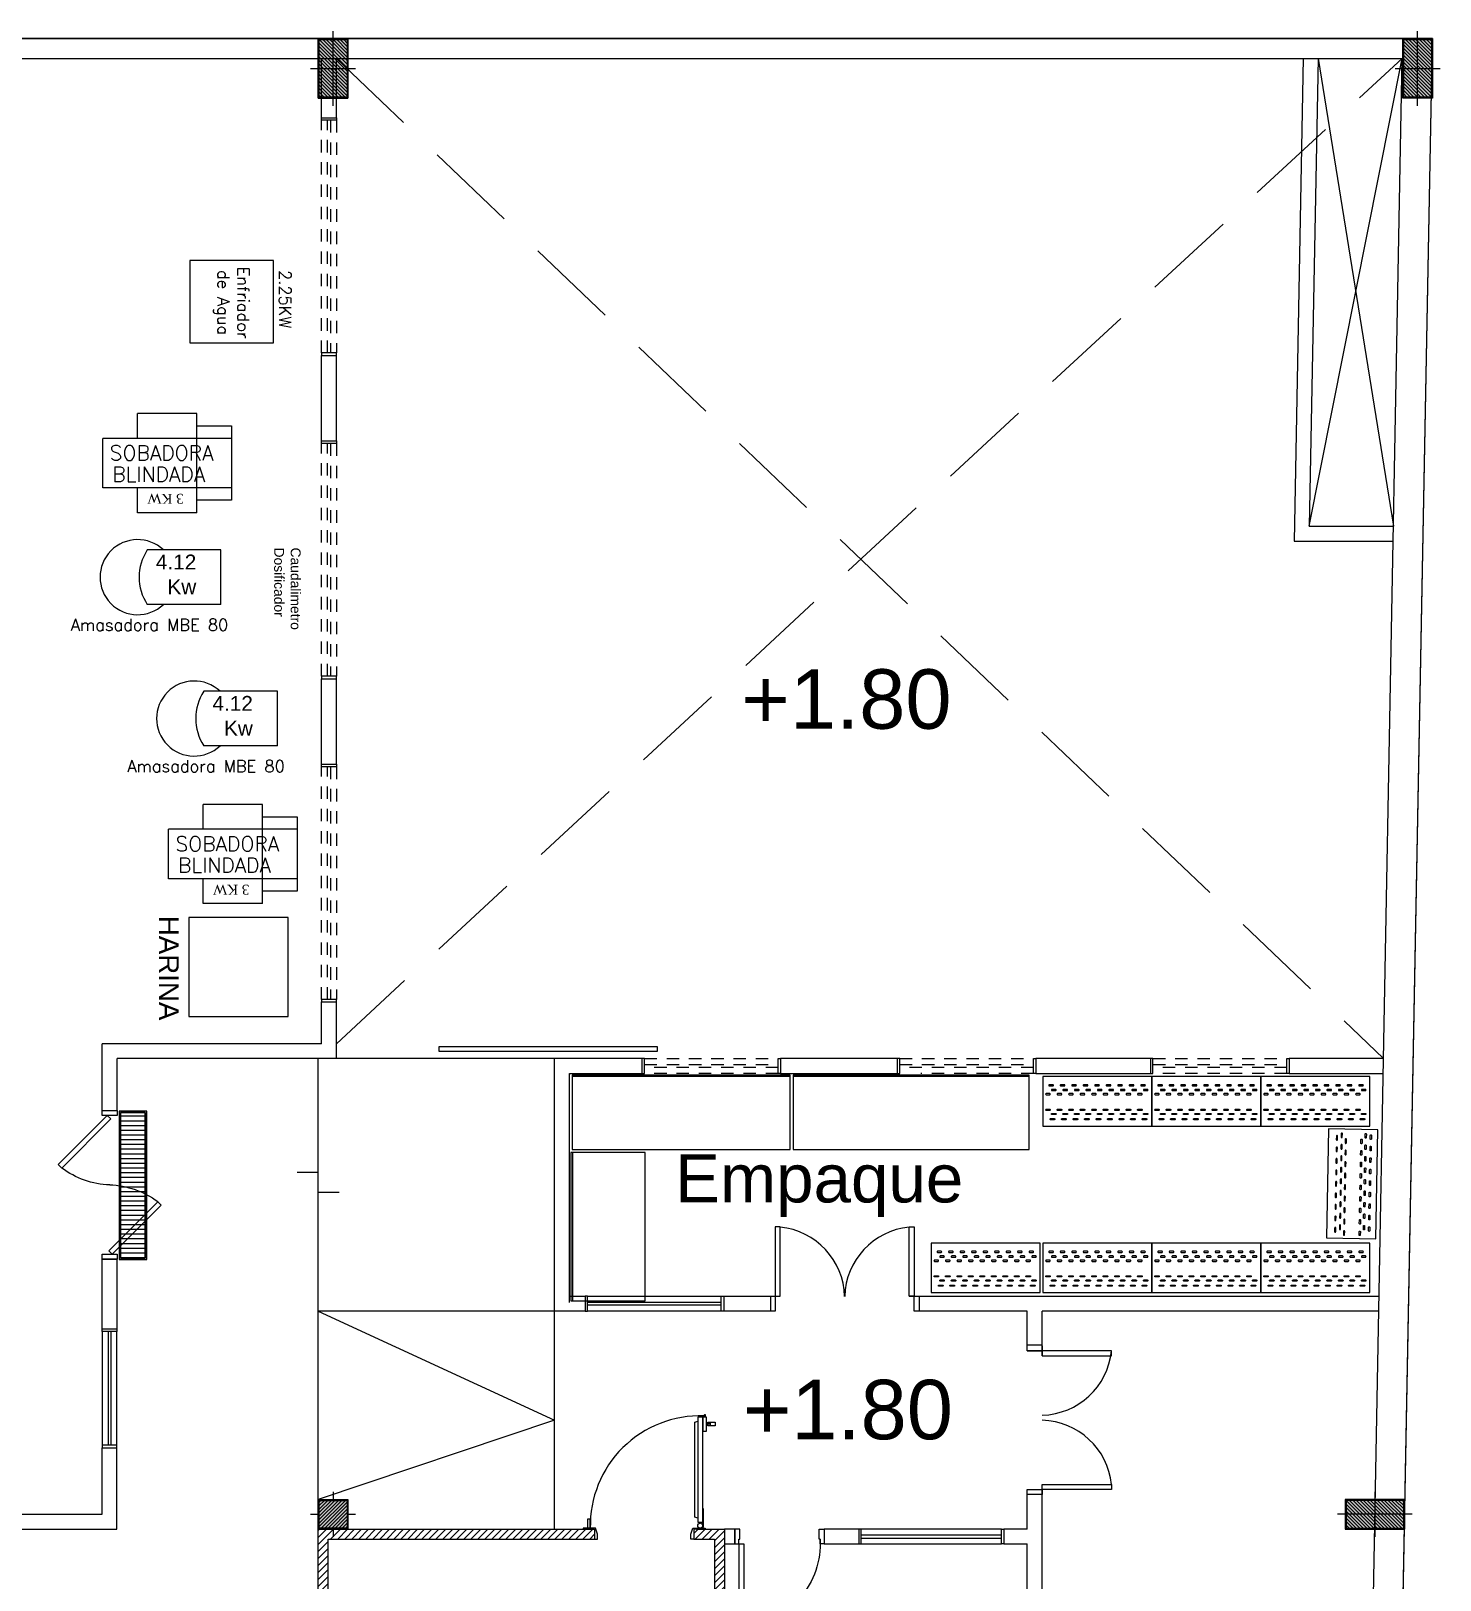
# Model space of a CAD drawing. Extents: x 306 to 2240, y 18 to 779.
# Drawn here: x 700.04 to 714.25, y 394.81 to 410.45 of the extents above; entities that cross this region are included whole.
import ezdxf

# ---------------------------------------------------------------- set-up
doc = ezdxf.new("R2010")
doc.units = 0
doc.header["$MEASUREMENT"] = 0
doc.linetypes.add('HIDDEN2', pattern=[0.1875, 0.125, -0.0625])
for name, color, linetype in [('Aberturas', 2, 'Continuous'), ('Cerramiento Camaras', 1, 'Continuous'), ('EQUIPAMIENTOS APOYO', 1, 'Continuous'), ('EQUIPOS', 1, 'Continuous'), ('est estructura', 5, 'Continuous'), ('Estructura Color', 90, 'Continuous'), ('Estructura Textura', 1, 'Continuous'), ('MAMPOSTERIA', 6, 'Continuous'), ('Nombre de locales', 3, 'Continuous'), ('PANEL CAMARA', 160, 'Continuous'), ('PILARES SUBSUELO', 6, 'Continuous'), ('Proyeccion', 1, 'Continuous'), ('rejilla', 253, 'Continuous'), ('Sanitario', 1, 'Continuous'), ('TERRENO SEGUN TOPOGRAFO', 7, 'Continuous')]:
    doc.layers.add(name, color=color, linetype=linetype)
doc.layers.add('N-equipamientos', color=1, linetype='Continuous', lineweight=9)
doc.styles.add('arial', font='arial.ttf')
doc.styles.get("Standard").update_dxf_attribs({"font": 'arial.ttf'})
doc.styles.add('STYLE1', font='romans.shx')
pattern_1 = [(45, (0, 0), (-0.0176777, 0.0176777), [])]

# ---------------------------------------------------------------- blocks, each defined once
blk = doc.blocks.new('ENFRIADOR DE AGUA')
at = {"lineweight": 0}
blk.add_lwpolyline([(986.29, -714.97), (986.29, -714.125), (985.46, -714.125), (985.46, -714.97)], close=True, dxfattribs=at)
at = {"lineweight": 0, "char_height": 0.12, "width": 2.59615, "attachment_point": 2, "style": 'STYLE1'}
for s, insert in [('2.25KW', (985.852, -713.949)), ('Enfriador\\Pde Agua', (985.886, -714.37))]:
    blk.add_mtext(s, dxfattribs=dict(at, insert=insert))
blk = doc.blocks.new('SABORADORA BLINDADA')
at = {"linetype": 'Continuous', "lineweight": 0}
for p, q in [((985.832, -720.127), (986.432, -720.127)), ((985.832, -720.127), (985.832, -721.127)), ((986.432, -720.127), (986.432, -720.377)), ((985.482, -720.252), (985.832, -720.252)), ((985.482, -721.002), (985.482, -720.252)), ((985.482, -720.377), (986.782, -720.377)), ((986.782, -720.377), (986.782, -720.877)), ((985.482, -720.877), (986.782, -720.877)), ((986.432, -720.877), (986.432, -721.127)), ((985.832, -721.002), (985.482, -721.002)), ((985.832, -721.127), (986.432, -721.127))]:
    blk.add_line(p, q, dxfattribs=at)
at = {"color": 2, "lineweight": 0, "style": 'STYLE1'}
for s, p in [('BLINDADA', (986.686, -720.44)), ('SOBADORA', (986.711, -720.655))]:
    blk.add_text(s, height=0.15, rotation=180, dxfattribs=at).set_placement(p)
at = {"lineweight": 0, "insert": (985.966, -720.217), "char_height": 0.15, "width": 0.64272, "attachment_point": 1}
blk.add_mtext('{\\fTimes New Roman|b0|i0|c0|p18;\\H0.6667x;\\C1;3 KW}', dxfattribs=at)
blk = doc.blocks.new('Amasadora')
at = {"color": 253, "linetype": 'Continuous', "lineweight": 0}
for p, q in [((986.841, -718.886), (986.098, -718.886)), ((986.841, -719.436), (986.841, -718.886)), ((986.841, -719.436), (986.098, -719.436))]:
    blk.add_line(p, q, dxfattribs=at)
for centre, radius, start, end in [((986.001, -719.161), 0.379, 46.5223, 313.4824), ((986.516, -719.161), 0.5, 146.6298, 213.3705)]:
    blk.add_arc(centre, radius, start, end, dxfattribs=at)
at = {"color": 253, "lineweight": 0, "insert": (986.593, -718.933), "char_height": 0.15, "width": 0.64272, "attachment_point": 3}
blk.add_mtext('{\\fArial|b0|i0|c0|p34;4.12\\PKw}', dxfattribs=at)
at = {"color": 253, "lineweight": 0, "insert": (986.121, -719.582), "char_height": 0.12, "width": 3.38609, "attachment_point": 2, "style": 'STYLE1'}
blk.add_mtext('Amasadora MBE 80', dxfattribs=at)
blk = doc.blocks.new('A$C2CFD14AB')
at = {"layer": 'N-equipamientos'}
blk.add_lwpolyline([(0, 0), (0, 0.5), (1.1, 0.5), (1.1, 0)], close=True, dxfattribs=at)
for points in [[(0.039, 0.364, -0.414214), (0.045, 0.37), (0.08, 0.37, -0.414214), (0.086, 0.364, -0.414214), (0.08, 0.358), (0.045, 0.358, -0.414214)], [(0.066, 0.412, -0.414214), (0.072, 0.418), (0.107, 0.418, -0.414214), (0.113, 0.412, -0.414214), (0.107, 0.406), (0.072, 0.406, -0.414214)], [(0.097, 0.322, -0.414214), (0.103, 0.328), (0.138, 0.328, -0.414214), (0.144, 0.322, -0.414214), (0.138, 0.316), (0.103, 0.316, -0.414214)], [(0.155, 0.364, -0.414214), (0.161, 0.37), (0.196, 0.37, -0.414214), (0.202, 0.364, -0.414214), (0.196, 0.358), (0.161, 0.358, -0.414214)], [(0.182, 0.412, -0.414214), (0.188, 0.418), (0.223, 0.418, -0.414214), (0.229, 0.412, -0.414214), (0.223, 0.406), (0.188, 0.406, -0.414214)], [(0.213, 0.322, -0.414214), (0.219, 0.328), (0.254, 0.328, -0.414214), (0.26, 0.322, -0.414214), (0.254, 0.316), (0.219, 0.316, -0.414214)], [(0.271, 0.364, -0.414214), (0.277, 0.37), (0.312, 0.37, -0.414214), (0.318, 0.364, -0.414214), (0.312, 0.358), (0.277, 0.358, -0.414214)], [(0.298, 0.412, -0.414214), (0.304, 0.418), (0.339, 0.418, -0.414214), (0.345, 0.412, -0.414214), (0.339, 0.406), (0.304, 0.406, -0.414214)], [(0.329, 0.322, -0.414214), (0.335, 0.328), (0.37, 0.328, -0.414214), (0.376, 0.322, -0.414214), (0.37, 0.316), (0.335, 0.316, -0.414214)], [(0.387, 0.364, -0.414214), (0.393, 0.37), (0.428, 0.37, -0.414214), (0.434, 0.364, -0.414214), (0.428, 0.358), (0.393, 0.358, -0.414214)], [(0.414, 0.412, -0.414214), (0.42, 0.418), (0.455, 0.418, -0.414214), (0.461, 0.412, -0.414214), (0.455, 0.406), (0.42, 0.406, -0.414214)], [(0.445, 0.322, -0.414214), (0.451, 0.328), (0.486, 0.328, -0.414214), (0.492, 0.322, -0.414214), (0.486, 0.316), (0.451, 0.316, -0.414214)], [(0.503, 0.364, -0.414214), (0.509, 0.37), (0.544, 0.37, -0.414214), (0.55, 0.364, -0.414214), (0.544, 0.358), (0.509, 0.358, -0.414214)], [(0.53, 0.412, -0.414214), (0.536, 0.418), (0.571, 0.418, -0.414214), (0.577, 0.412, -0.414214), (0.571, 0.406), (0.536, 0.406, -0.414214)], [(0.561, 0.322, -0.414214), (0.567, 0.328), (0.602, 0.328, -0.414214), (0.608, 0.322, -0.414214), (0.602, 0.316), (0.567, 0.316, -0.414214)], [(0.619, 0.364, -0.414214), (0.625, 0.37), (0.66, 0.37, -0.414214), (0.666, 0.364, -0.414214), (0.66, 0.358), (0.625, 0.358, -0.414214)], [(0.646, 0.412, -0.414214), (0.652, 0.418), (0.687, 0.418, -0.414214), (0.693, 0.412, -0.414214), (0.687, 0.406), (0.652, 0.406, -0.414214)], [(0.677, 0.322, -0.414214), (0.683, 0.328), (0.718, 0.328, -0.414214), (0.724, 0.322, -0.414214), (0.718, 0.316), (0.683, 0.316, -0.414214)], [(0.735, 0.364, -0.414214), (0.741, 0.37), (0.776, 0.37, -0.414214), (0.782, 0.364, -0.414214), (0.776, 0.358), (0.741, 0.358, -0.414214)], [(0.762, 0.412, -0.414214), (0.768, 0.418), (0.803, 0.418, -0.414214), (0.809, 0.412, -0.414214), (0.803, 0.406), (0.768, 0.406, -0.414214)], [(0.793, 0.322, -0.414214), (0.799, 0.328), (0.834, 0.328, -0.414214), (0.84, 0.322, -0.414214), (0.834, 0.316), (0.799, 0.316, -0.414214)], [(0.851, 0.364, -0.414214), (0.857, 0.37), (0.892, 0.37, -0.414214), (0.898, 0.364, -0.414214), (0.892, 0.358), (0.857, 0.358, -0.414214)], [(0.878, 0.412, -0.414214), (0.884, 0.418), (0.919, 0.418, -0.414214), (0.925, 0.412, -0.414214), (0.919, 0.406), (0.884, 0.406, -0.414214)], [(0.909, 0.322, -0.414214), (0.915, 0.328), (0.95, 0.328, -0.414214), (0.956, 0.322, -0.414214), (0.95, 0.316), (0.915, 0.316, -0.414214)], [(0.967, 0.364, -0.414214), (0.973, 0.37), (1.008, 0.37, -0.414214), (1.014, 0.364, -0.414214), (1.008, 0.358), (0.973, 0.358, -0.414214)], [(0.994, 0.412, -0.414214), (1, 0.418), (1.035, 0.418, -0.414214), (1.041, 0.412, -0.414214), (1.035, 0.406), (1, 0.406, -0.414214)], [(1.025, 0.322, -0.414214), (1.031, 0.328), (1.066, 0.328, -0.414214), (1.072, 0.322, -0.414214), (1.066, 0.316), (1.031, 0.316, -0.414214)], [(0.097, 0.164, 0.414214), (0.103, 0.158), (0.138, 0.158, 0.414214), (0.144, 0.164, 0.414214), (0.138, 0.17), (0.103, 0.17, 0.414214)], [(0.213, 0.164, 0.414214), (0.219, 0.158), (0.254, 0.158, 0.414214), (0.26, 0.164, 0.414214), (0.254, 0.17), (0.219, 0.17, 0.414214)], [(0.329, 0.164, 0.414214), (0.335, 0.158), (0.37, 0.158, 0.414214), (0.376, 0.164, 0.414214), (0.37, 0.17), (0.335, 0.17, 0.414214)], [(0.445, 0.164, 0.414214), (0.451, 0.158), (0.486, 0.158, 0.414214), (0.492, 0.164, 0.414214), (0.486, 0.17), (0.451, 0.17, 0.414214)], [(0.561, 0.164, 0.414214), (0.567, 0.158), (0.602, 0.158, 0.414214), (0.608, 0.164, 0.414214), (0.602, 0.17), (0.567, 0.17, 0.414214)], [(0.677, 0.164, 0.414214), (0.683, 0.158), (0.718, 0.158, 0.414214), (0.724, 0.164, 0.414214), (0.718, 0.17), (0.683, 0.17, 0.414214)], [(0.793, 0.164, 0.414214), (0.799, 0.158), (0.834, 0.158, 0.414214), (0.84, 0.164, 0.414214), (0.834, 0.17), (0.799, 0.17, 0.414214)], [(0.909, 0.164, 0.414214), (0.915, 0.158), (0.95, 0.158, 0.414214), (0.956, 0.164, 0.414214), (0.95, 0.17), (0.915, 0.17, 0.414214)], [(1.025, 0.164, 0.414214), (1.031, 0.158), (1.066, 0.158, 0.414214), (1.072, 0.164, 0.414214), (1.066, 0.17), (1.031, 0.17, 0.414214)], [(0.039, 0.122, 0.414214), (0.045, 0.116), (0.08, 0.116, 0.414214), (0.086, 0.122, 0.414214), (0.08, 0.128), (0.045, 0.128, 0.414214)], [(0.052, 0.07, 0.414214), (0.058, 0.064), (0.093, 0.064, 0.414214), (0.099, 0.07, 0.414214), (0.093, 0.076), (0.058, 0.076, 0.414214)], [(0.155, 0.122, 0.414214), (0.161, 0.116), (0.196, 0.116, 0.414214), (0.202, 0.122, 0.414214), (0.196, 0.128), (0.161, 0.128, 0.414214)], [(0.168, 0.07, 0.414214), (0.174, 0.064), (0.209, 0.064, 0.414214), (0.215, 0.07, 0.414214), (0.209, 0.076), (0.174, 0.076, 0.414214)], [(0.271, 0.122, 0.414214), (0.277, 0.116), (0.312, 0.116, 0.414214), (0.318, 0.122, 0.414214), (0.312, 0.128), (0.277, 0.128, 0.414214)], [(0.284, 0.07, 0.414214), (0.29, 0.064), (0.325, 0.064, 0.414214), (0.331, 0.07, 0.414214), (0.325, 0.076), (0.29, 0.076, 0.414214)], [(0.387, 0.122, 0.414214), (0.393, 0.116), (0.428, 0.116, 0.414214), (0.434, 0.122, 0.414214), (0.428, 0.128), (0.393, 0.128, 0.414214)], [(0.4, 0.07, 0.414214), (0.406, 0.064), (0.441, 0.064, 0.414214), (0.447, 0.07, 0.414214), (0.441, 0.076), (0.406, 0.076, 0.414214)], [(0.503, 0.122, 0.414214), (0.509, 0.116), (0.544, 0.116, 0.414214), (0.55, 0.122, 0.414214), (0.544, 0.128), (0.509, 0.128, 0.414214)], [(0.516, 0.07, 0.414214), (0.522, 0.064), (0.557, 0.064, 0.414214), (0.563, 0.07, 0.414214), (0.557, 0.076), (0.522, 0.076, 0.414214)], [(0.619, 0.122, 0.414214), (0.625, 0.116), (0.66, 0.116, 0.414214), (0.666, 0.122, 0.414214), (0.66, 0.128), (0.625, 0.128, 0.414214)], [(0.632, 0.07, 0.414214), (0.638, 0.064), (0.673, 0.064, 0.414214), (0.679, 0.07, 0.414214), (0.673, 0.076), (0.638, 0.076, 0.414214)], [(0.735, 0.122, 0.414214), (0.741, 0.116), (0.776, 0.116, 0.414214), (0.782, 0.122, 0.414214), (0.776, 0.128), (0.741, 0.128, 0.414214)], [(0.748, 0.07, 0.414214), (0.754, 0.064), (0.789, 0.064, 0.414214), (0.795, 0.07, 0.414214), (0.789, 0.076), (0.754, 0.076, 0.414214)], [(0.851, 0.122, 0.414214), (0.857, 0.116), (0.892, 0.116, 0.414214), (0.898, 0.122, 0.414214), (0.892, 0.128), (0.857, 0.128, 0.414214)], [(0.864, 0.07, 0.414214), (0.87, 0.064), (0.905, 0.064, 0.414214), (0.911, 0.07, 0.414214), (0.905, 0.076), (0.87, 0.076, 0.414214)], [(0.967, 0.122, 0.414214), (0.973, 0.116), (1.008, 0.116, 0.414214), (1.014, 0.122, 0.414214), (1.008, 0.128), (0.973, 0.128, 0.414214)], [(0.98, 0.07, 0.414214), (0.986, 0.064), (1.021, 0.064, 0.414214), (1.027, 0.07, 0.414214), (1.021, 0.076), (0.986, 0.076, 0.414214)]]:
    blk.add_lwpolyline(points, format="xyb", close=True, dxfattribs=at)
blk = doc.blocks.new('Puert 2h 140 vaiven')
for points in [[(0.085, 0.065), (0.58, 0.56), (0.545, 0.595), (0.05, 0.1)], [(0, 0), (0.05, 0), (0.05, 0.15), (0, 0.15)], [(1.45, 0.05), (0.955, -0.445), (0.92, -0.41), (1.415, 0.085)], [(1.45, 0), (1.5, 0), (1.5, 0.15), (1.45, 0.15)]]:
    blk.add_lwpolyline(points, close=True)
for centre, start, end in [((-0.115, 0.044), 2.0428, 36.5484), ((1.615, 0.106), 182.0428, 216.5484)]:
    blk.add_arc(centre, 0.866, start, end)
blk = doc.blocks.new('puert-080')
for p, q in [((0.04, 0.936), (0.04, 0.97)), ((0.04, 0.97), (0.065, 0.97)), ((0.09, 0.97), (0.065, 0.97)), ((0.09, 0.936), (0.09, 0.97)), ((0.005, 0.911), (0.017, 0.924)), ((0.005, 0.822), (0.005, 0.911)), ((0.014, 0.822), (0.005, 0.822)), ((0.021, 0.909), (0.014, 0.907)), ((0.014, 0.907), (0.014, 0.822)), ((0.017, 0.924), (0.036, 0.927)), ((0.036, 0.906), (0.021, 0.909)), ((0.036, 0.936), (0.04, 0.936)), ((0.036, 0.927), (0.036, 0.936)), ((0.036, 0.896), (0.036, 0.906)), ((0.04, 0.896), (0.036, 0.896)), ((0.04, 0.15), (0.04, 0.896)), ((0.093, 0.936), (0.09, 0.936)), ((0.09, 0.15), (0.09, 0.896)), ((0.09, 0.896), (0.094, 0.896)), ((0.093, 0.927), (0.093, 0.936)), ((0.112, 0.924), (0.093, 0.927)), ((0.094, 0.906), (0.108, 0.909)), ((0.094, 0.896), (0.094, 0.906)), ((0.108, 0.909), (0.116, 0.907)), ((0.124, 0.911), (0.112, 0.924)), ((0.116, 0.907), (0.116, 0.822)), ((0.116, 0.822), (0.124, 0.822)), ((0.124, 0.822), (0.124, 0.911)), ((0.04, 0.15), (0.09, 0.15))]:
    blk.add_line(p, q)
at = {"color": 0}
for points in [[(0, 0), (0, 0.15), (0.04, 0.15), (0.04, 0.1), (0.05, 0.1), (0.05, 0)], [(0.85, 0), (0.9, 0), (0.9, 0.15), (0.86, 0.15), (0.86, 0.1), (0.85, 0.1)]]:
    blk.add_lwpolyline(points, close=True, dxfattribs=at)
at = {"color": 1}
blk.add_arc((0.04, 0.15), 0.821, 356.5286, 86.5286, dxfattribs=at)
blk = doc.blocks.new('pcamara 90')
at = {"lineweight": 0}
for p, q in [((-0.1, -0.035), (-0.1, -0.205)), ((-0.09, -0.01), (-0.083, -0.017)), ((-0.09, -0.033), (-0.09, -0.07)), ((-0.1, -0.205), (-0.09, -0.205)), ((-0.119, -1.13), (-0.119, -1.144)), ((-0.119, -1.144), (-0.119, -1.154)), ((-0.119, -1.154), (-0.11, -1.154)), ((-0.11, -1.154), (-0.103, -1.144)), ((-0.103, -1.144), (-0.098, -1.13))]:
    blk.add_line(p, q, dxfattribs=at)
for points in [[(-0.115, 0), (0, 0), (0, 0.1), (0.03, 0.1), (0.03, 0.05), (0.01, -0.01), (-0.115, -0.01)], [(1.115, 0), (1, 0), (1, 0.1), (0.97, 0.1), (0.97, 0.05), (0.99, -0.01), (1.115, -0.01)], [(-0.09, -0.07), (-0.09, -1.13), (-0.04, -1.13), (-0.04, -0.07)], [(1.044, -0.1), (1.071, -0.1), (1.071, -0.01), (1.044, -0.01)], [(-0.141, -1.041), (-0.141, -1.079), (-0.215, -1.079), (-0.215, -1.041)], [(-0.13, -1.049), (-0.13, -1.071), (-0.164, -1.071), (-0.164, -1.049)], [(-0.09, -1.13), (-0.09, -0.989), (-0.13, -0.989), (-0.13, -1.13)]]:
    blk.add_lwpolyline(points, close=True, dxfattribs=at)
blk.add_lwpolyline([(-0.04, -0.11), (-0.01, -0.12), (-0.01, -1.08), (-0.04, -1.09), (-0.04, -0.11)], dxfattribs=at)
blk.add_circle((-0.065, -0.035), 0.025, dxfattribs=at)
at = {"color": 1, "lineweight": 0}
blk.add_arc((-0.065, -0.035), 1.109, 268.0701, 1.292, dxfattribs=at)
at = {"lineweight": 0}
blk.add_arc((-0.065, -0.035), 0.035, 135, 180, dxfattribs=at)
blk = doc.blocks.new('Pilar 30x30')
at = {"layer": 'Estructura Color'}
h = blk.add_hatch(color=256, dxfattribs=at)
h.dxf.hatch_style = 1
h.paths.add_polyline_path([(-0.29, -0.29), (-0.29, -0.01), (-0.01, -0.01), (-0.01, -0.29)])
at = {"layer": 'Estructura Textura'}
h = blk.add_hatch(dxfattribs=at)
h.set_pattern_fill('_USER', color=256, scale=0.025, angle=45, pattern_type=0)
h.set_pattern_definition(pattern_1)
h.paths.add_polyline_path([(-0.3, -0.3), (-0.3, 0), (0, 0), (0, -0.3)])
at = {"layer": 'Estructura Color'}
blk.add_lwpolyline([(-0.29, -0.29), (-0.29, -0.01), (-0.01, -0.01), (-0.01, -0.29)], close=True, dxfattribs=at)
at = {"layer": 'PILARES SUBSUELO', "color": 1}
for p, q in [((-0.15, 0.077), (-0.15, 0)), ((-0.377, -0.15), (-0.3, -0.15)), ((0, -0.15), (0.077, -0.15)), ((-0.15, -0.3), (-0.15, -0.377))]:
    blk.add_line(p, q, dxfattribs=at)
at = {"layer": 'PILARES SUBSUELO'}
blk.add_lwpolyline([(-0.3, -0.3), (-0.3, 0), (0, 0), (0, -0.3)], close=True, dxfattribs=at)
blk = doc.blocks.new('Pilar 30x60')
at = {"layer": 'Estructura Color'}
h = blk.add_hatch(color=256, dxfattribs=at)
h.dxf.hatch_style = 1
h.paths.add_polyline_path([(-0.59, -0.14), (-0.59, 0.14), (-0.01, 0.14), (-0.01, -0.14)])
at = {"layer": 'Estructura Textura'}
h = blk.add_hatch(dxfattribs=at)
h.set_pattern_fill('_USER', color=256, scale=0.025, angle=45, pattern_type=0)
h.set_pattern_definition(pattern_1)
h.paths.add_polyline_path([(-0.6, -0.15), (-0.6, 0.15), (0, 0.15), (0, -0.15)])
at = {"layer": 'Estructura Color'}
blk.add_lwpolyline([(-0.59, -0.14), (-0.59, 0.14), (-0.01, 0.14), (-0.01, -0.14)], close=True, dxfattribs=at)
at = {"layer": 'PILARES SUBSUELO', "color": 1}
for p, q in [((-0.3, 0.227), (-0.3, -0.227)), ((-0.677, 0), (0.077, 0))]:
    blk.add_line(p, q, dxfattribs=at)
at = {"layer": 'PILARES SUBSUELO'}
blk.add_lwpolyline([(-0.6, -0.15), (-0.6, 0.15), (0, 0.15), (0, -0.15)], close=True, dxfattribs=at)

msp = doc.modelspace()

# ---------------------------------------------------------------- hatches: boundary and pattern name
at = {"layer": 'PANEL CAMARA'}
h = msp.add_hatch(dxfattribs=at)
h.set_pattern_fill('ANSI31', color=256, scale=0.4)
h.set_pattern_definition([(45, (23.971454, 42.46908), (-0.035355339, 0.035355339), [])])
h.paths.add_polyline_path([(702.934, 395.327), (705.723, 395.327), (705.723, 395.227), (702.934, 395.227)])
h = msp.add_hatch(dxfattribs=at)
h.set_pattern_fill('ANSI31', color=256, scale=0.4)
h.set_pattern_definition([(45, (23.971454, 42.11551), (-0.035355339, 0.035355339), [])])
h.paths.add_polyline_path([(702.934, 395.307), (703.034, 395.307), (703.034, 391.555), (702.934, 391.555)])
h = msp.add_hatch(dxfattribs=at)
h.set_pattern_fill('ANSI31', color=256, scale=0.4)
h.set_pattern_definition([(45, (26.448046, 42.46908), (-0.035355339, 0.035355339), [])])
h.paths.add_polyline_path([(706.723, 395.327), (706.967, 395.327), (706.967, 395.227), (706.723, 395.227)])
h = msp.add_hatch(dxfattribs=at)
h.set_pattern_fill('ANSI31', color=256, scale=0.4)
h.set_pattern_definition([(45, (24.04311, 42.68062), (-0.035355339, 0.035355339), [])])
h.paths.add_polyline_path([(706.932, 395.327), (707.032, 395.327), (707.032, 391.584), (706.932, 391.584)])
at = {"layer": 'rejilla', "lineweight": 0}
h = msp.add_hatch(dxfattribs=at)
h.set_pattern_fill('LINE', color=256, scale=0.015)
h.set_pattern_definition([(360, (145.24581, 606.61864), (0, 0.047625), [])])
h.paths.add_polyline_path([(700.939, 398.062), (700.939, 399.532), (701.189, 399.532), (701.189, 398.062)])

# ---------------------------------------------------------------- linework, layer by layer
at = {"elevation": 0}
msp.add_lwpolyline([(702.934, 409.772), (703.234, 409.772), (703.234, 410.372), (702.934, 410.372)], close=True, dxfattribs=at)
at = {"layer": 'Aberturas', "color": 1, "linetype": 'HIDDEN2'}
for p, q in [((702.967, 407.199, 0), (702.967, 409.549, 0)), ((703.117, 409.549, 0), (703.117, 407.199, 0)), ((702.967, 403.936, 0), (702.967, 406.286, 0)), ((703.117, 406.286, 0), (703.117, 403.936, 0)), ((702.967, 400.673, 0), (702.967, 403.023, 0)), ((703.117, 403.023, 0), (703.117, 400.673, 0)), ((706.225, 400.077, 0), (707.575, 400.077, 0)), ((708.801, 400.077, 0), (710.151, 400.077, 0)), ((711.357, 400.077, 0), (712.707, 400.077, 0)), ((707.575, 399.927, 0), (706.225, 399.927, 0)), ((710.151, 399.927, 0), (709.013, 399.927, 0)), ((712.707, 399.927, 0), (711.357, 399.927, 0))]:
    msp.add_line(p, q, dxfattribs=at)
at = {"layer": 'Aberturas', "linetype": 'HIDDEN2'}
for p, q in [((703.027, 407.199, 0), (703.027, 409.549, 0)), ((703.057, 409.549, 0), (703.057, 407.199, 0)), ((703.027, 403.936, 0), (703.027, 406.286, 0)), ((703.057, 406.286, 0), (703.057, 403.936, 0)), ((703.027, 400.673, 0), (703.027, 403.023, 0)), ((703.057, 403.023, 0), (703.057, 400.673, 0)), ((706.225, 400.017, 0), (707.575, 400.017, 0)), ((707.575, 399.987, 0), (706.225, 399.987, 0)), ((708.801, 400.017, 0), (710.151, 400.017, 0)), ((710.151, 399.987, 0), (708.801, 399.987, 0)), ((711.357, 400.017, 0), (712.707, 400.017, 0)), ((712.707, 399.987, 0), (711.357, 399.987, 0))]:
    msp.add_line(p, q, dxfattribs=at)
at = {"layer": 'Aberturas'}
for p, q in [((705.319, 400.077, 0), (703.117, 400.077, 0)), ((705.651, 397.617, 0), (707.001, 397.617, 0)), ((707.001, 397.587, 0), (705.651, 397.587, 0)), ((700.813, 397.323, 0), (700.813, 396.173, 0)), ((700.843, 396.173, 0), (700.843, 397.323, 0)), ((710.089, 397.127, 0), (710.239, 397.127, 0))]:
    msp.add_line(p, q, dxfattribs=at)
at = {"layer": 'Aberturas', "color": 1}
for p, q in [((705.651, 397.677, 0), (707.001, 397.677, 0)), ((707.001, 397.527, 0), (705.651, 397.527, 0)), ((700.753, 397.323, 0), (700.753, 396.173, 0)), ((700.903, 396.173, 0), (700.903, 397.323, 0))]:
    msp.add_line(p, q, dxfattribs=at)
at = {"layer": 'Aberturas', "color": 1, "linetype": 'Continuous'}
for p, q in [((709.827, 395.327, 0), (708.414, 395.327, 0)), ((708.414, 395.177, 0), (709.827, 395.177, 0))]:
    msp.add_line(p, q, dxfattribs=at)
at = {"layer": 'Aberturas', "linetype": 'Continuous'}
for p, q in [((709.827, 395.267, 0), (708.414, 395.267, 0)), ((708.414, 395.237, 0), (709.827, 395.237, 0))]:
    msp.add_line(p, q, dxfattribs=at)
at = {"layer": 'Aberturas', "elevation": 0}
for points in [[(703.117, 409.574), (703.117, 409.549), (702.967, 409.549), (702.967, 409.574)], [(703.117, 407.174), (703.117, 407.199), (702.967, 407.199), (702.967, 407.174)], [(703.117, 406.311), (703.117, 406.286), (702.967, 406.286), (702.967, 406.311)], [(703.117, 403.911), (703.117, 403.936), (702.967, 403.936), (702.967, 403.911)], [(703.117, 403.048), (703.117, 403.023), (702.967, 403.023), (702.967, 403.048)], [(703.117, 400.648), (703.117, 400.673), (702.967, 400.673), (702.967, 400.648)], [(706.2, 399.927), (706.225, 399.927), (706.225, 400.077), (706.2, 400.077)], [(707.6, 399.927), (707.575, 399.927), (707.575, 400.077), (707.6, 400.077)], [(708.776, 399.927), (708.801, 399.927), (708.801, 400.077), (708.776, 400.077)], [(710.176, 399.927), (710.151, 399.927), (710.151, 400.077), (710.176, 400.077)], [(711.332, 399.927), (711.357, 399.927), (711.357, 400.077), (711.332, 400.077)], [(712.732, 399.927), (712.707, 399.927), (712.707, 400.077), (712.732, 400.077)], [(705.626, 397.527), (705.651, 397.527), (705.651, 397.677), (705.626, 397.677)], [(707.026, 397.527), (707.001, 397.527), (707.001, 397.677), (707.026, 397.677)], [(707.496, 397.677), (707.546, 397.677), (707.546, 397.527), (707.496, 397.527)], [(708.996, 397.527), (708.946, 397.527), (708.946, 397.677), (708.996, 397.677)], [(700.903, 397.348), (700.903, 397.323), (700.753, 397.323), (700.753, 397.348)], [(710.239, 397.177), (710.239, 397.127), (710.089, 397.127), (710.089, 397.177)], [(700.903, 396.148), (700.903, 396.173), (700.753, 396.173), (700.753, 396.148)], [(710.089, 395.677), (710.089, 395.727), (710.239, 395.727), (710.239, 395.677)]]:
    msp.add_lwpolyline(points, dxfattribs=at)
for points in [[(704.155, 400.197), (706.355, 400.197), (706.355, 400.147), (704.155, 400.147)], [(707.596, 397.677), (707.596, 398.377), (707.546, 398.377), (707.546, 397.677)], [(708.896, 397.677), (708.896, 398.377), (708.946, 398.377), (708.946, 397.677)], [(710.239, 397.077), (710.939, 397.077), (710.939, 397.127), (710.239, 397.127)], [(710.239, 395.777), (710.939, 395.777), (710.939, 395.727), (710.239, 395.727)]]:
    msp.add_lwpolyline(points, close=True, dxfattribs=at)
at = {"layer": 'Aberturas', "linetype": 'Continuous', "elevation": 0}
for points in [[(708.389, 395.177), (708.414, 395.177), (708.414, 395.327), (708.389, 395.327)], [(709.852, 395.177), (709.827, 395.177), (709.827, 395.327), (709.852, 395.327)]]:
    msp.add_lwpolyline(points, dxfattribs=at)
at = {"layer": 'Aberturas', "color": 1}
for centre, start, end in [((707.52, 397.654, 0), 1.7605, 83.9973), ((708.972, 397.654, 0), 96.0027, 178.2395), ((710.217, 397.202, 0), 271.7605, 353.9973), ((710.217, 395.701, 0), 6.0027, 88.2395)]:
    msp.add_arc(centre, 0.726, start, end, dxfattribs=at)
at = {"layer": 'Cerramiento Camaras', "elevation": 0}
for points in [[(706.75, 395.327), (707.032, 395.327), (707.032, 391.555), (702.934, 391.555), (702.934, 395.327), (705.706, 395.327)], [(706.723, 395.227), (706.932, 395.227), (706.932, 391.655), (703.034, 391.655), (703.034, 395.227), (705.75, 395.227)]]:
    msp.add_lwpolyline(points, dxfattribs=at)
at = {"layer": 'EQUIPAMIENTOS APOYO', "lineweight": 0, "elevation": 0}
for points in [[(702.629, 401.502), (701.629, 401.502), (701.629, 400.502), (702.629, 400.502)], [(702.629, 401.502), (701.629, 401.502), (701.629, 400.502), (702.629, 400.502)], [(705.496, 399.91), (705.496, 399.16), (707.696, 399.16), (707.696, 399.91)], [(705.496, 399.91), (705.496, 399.16), (707.696, 399.16), (707.696, 399.91)], [(705.496, 399.895), (705.496, 399.16), (707.696, 399.16), (707.696, 399.895)], [(705.496, 399.895), (705.496, 399.16), (707.696, 399.16), (707.696, 399.895)], [(707.725, 399.91), (707.725, 399.16), (710.107, 399.16), (710.107, 399.91)], [(707.725, 399.895), (707.725, 399.16), (710.107, 399.16), (710.107, 399.895)]]:
    msp.add_lwpolyline(points, close=True, dxfattribs=at)
at = {"layer": 'EQUIPAMIENTOS APOYO', "lineweight": 0}
for points in [[(705.483, 397.63), (706.233, 397.63), (706.233, 399.13), (705.483, 399.13)], [(705.498, 397.63), (706.233, 397.63), (706.233, 399.13), (705.498, 399.13)]]:
    msp.add_lwpolyline(points, close=True, dxfattribs=at)
at = {"layer": 'est estructura'}
for p, q in [((713.045, 350.146, 0), (714.177, 410.372)), ((713.776, 410.372), (713.777, 410.38))]:
    msp.add_line(p, q, dxfattribs=at)
at = {"layer": 'Estructura Textura'}
for p, q in [((712.934, 405.451), (713.873, 410.172, 0)), ((713.023, 410.172), (713.784, 405.451))]:
    msp.add_line(p, q, dxfattribs=at)
at = {"layer": 'MAMPOSTERIA'}
for p, q in [((631.238, 410.372), (712.556, 410.372)), ((631.238, 410.372), (714.177, 410.372)), ((712.556, 410.372), (643.474, 410.372)), ((712.556, 410.372), (643.474, 410.372)), ((712.674, 330.408), (714.177, 410.372)), ((631.234, 410.172), (713.873, 410.172, 0)), ((702.967, 409.574, 0), (702.967, 410.172, 0)), ((703.117, 409.574, 0), (703.117, 410.172, 0)), ((712.374, 330.413), (713.873, 410.172)), ((712.873, 410.175), (712.781, 405.301)), ((713.023, 410.172), (712.934, 405.451)), ((702.967, 409.574, 0), (703.117, 409.574, 0)), ((702.967, 406.311, 0), (702.967, 407.174, 0)), ((702.967, 407.174, 0), (703.117, 407.174, 0)), ((703.117, 406.311, 0), (703.117, 407.174, 0)), ((702.967, 406.311, 0), (703.117, 406.311, 0)), ((712.934, 405.451), (713.784, 405.451)), ((712.781, 405.301), (713.781, 405.301)), ((702.967, 403.048, 0), (702.967, 403.911, 0)), ((702.967, 403.911, 0), (703.117, 403.911, 0)), ((703.117, 403.048, 0), (703.117, 403.911, 0)), ((702.967, 403.048, 0), (703.117, 403.048, 0)), ((702.967, 400.227, 0), (702.967, 400.648, 0)), ((702.967, 400.648, 0), (703.117, 400.648, 0)), ((703.117, 400.077, 0), (703.117, 400.648, 0)), ((700.755, 399.552, 0), (700.755, 400.227, 0)), ((702.967, 400.227, 0), (700.755, 400.227, 0)), ((700.905, 399.552, 0), (700.905, 400.077, 0)), ((703.117, 400.077, 0), (700.905, 400.077, 0)), ((706.2, 400.077, 0), (705.319, 400.077, 0)), ((705.319, 397.527, 0), (705.319, 400.077, 0)), ((706.2, 400.077, 0), (706.2, 399.927, 0)), ((708.776, 400.077, 0), (707.6, 400.077, 0)), ((707.6, 400.077, 0), (707.6, 399.927, 0)), ((708.776, 400.077, 0), (708.776, 399.927, 0)), ((711.332, 400.077, 0), (710.176, 400.077, 0)), ((710.176, 400.077, 0), (710.176, 399.927, 0)), ((711.332, 400.077, 0), (711.332, 399.927, 0)), ((713.683, 400.077, 0), (712.732, 400.077, 0)), ((712.732, 400.077, 0), (712.732, 399.927, 0)), ((705.469, 399.927, 0), (706.2, 399.927, 0)), ((705.469, 397.616, 0), (705.469, 399.927, 0)), ((707.6, 399.927, 0), (708.776, 399.927, 0)), ((710.176, 399.927, 0), (711.332, 399.927, 0)), ((712.732, 399.927, 0), (713.68, 399.927, 0)), ((700.755, 399.552, 0), (700.905, 399.552, 0)), ((700.755, 397.348, 0), (700.755, 398.052, 0)), ((700.755, 398.052, 0), (700.905, 398.052, 0)), ((700.905, 397.348, 0), (700.905, 398.052, 0)), ((705.469, 397.677, 0), (705.626, 397.677, 0)), ((705.626, 397.677, 0), (705.626, 397.527, 0)), ((707.026, 397.677, 0), (707.026, 397.527, 0)), ((707.026, 397.677, 0), (707.496, 397.677, 0)), ((707.496, 397.677, 0), (707.496, 397.527, 0)), ((708.896, 397.677, 0), (713.638, 397.677, 0)), ((708.946, 397.527, 0), (708.946, 397.677, 0)), ((708.996, 397.677, 0), (708.996, 397.527, 0)), ((705.626, 397.527, 0), (705.319, 397.527, 0)), ((707.496, 397.527, 0), (707.026, 397.527, 0)), ((710.089, 397.527, 0), (708.946, 397.527, 0)), ((710.089, 397.127, 0), (710.089, 397.527, 0)), ((713.635, 397.527, 0), (710.239, 397.527, 0)), ((710.239, 397.077, 0), (710.239, 397.527, 0)), ((700.755, 397.348, 0), (700.905, 397.348, 0)), ((710.239, 397.183, 0), (710.089, 397.183, 0)), ((700.753, 395.477, 0), (700.753, 396.148, 0)), ((700.753, 396.148, 0), (700.903, 396.148, 0)), ((700.903, 395.327, 0), (700.903, 396.148, 0)), ((710.239, 391.705, 0), (710.239, 395.777, 0)), ((710.089, 395.327, 0), (710.089, 395.727, 0)), ((710.089, 395.727, 0), (710.239, 395.727, 0)), ((710.239, 395.677, 0), (710.089, 395.677, 0)), ((691.352, 395.477, 0), (700.753, 395.477, 0)), ((691.352, 395.327, 0), (700.903, 395.327, 0)), ((707.138, 395.327, 0), (707.032, 395.327, 0)), ((707.138, 395.177, 0), (707.138, 395.327, 0)), ((708.389, 395.327, 0), (708.038, 395.327, 0)), ((710.089, 395.327, 0), (709.852, 395.327, 0)), ((707.032, 395.177, 0), (707.138, 395.177, 0)), ((708.038, 395.177, 0), (708.389, 395.177, 0)), ((709.852, 395.177, 0), (710.089, 395.177, 0)), ((710.089, 391.705, 0), (710.089, 395.177, 0))]:
    msp.add_line(p, q, dxfattribs=at)
at = {"layer": 'MAMPOSTERIA', "linetype": 'Continuous'}
for p, q in [((708.389, 395.327, 0), (708.389, 395.177, 0)), ((709.852, 395.327, 0), (709.852, 395.177, 0))]:
    msp.add_line(p, q, dxfattribs=at)
at = {"layer": 'PILARES SUBSUELO'}
msp.add_lwpolyline([(713.897, 395.327), (713.897, 395.627), (713.297, 395.627), (713.297, 395.327)], close=True, dxfattribs=at)
msp.add_lwpolyline([(713.897, 395.327), (713.897, 395.627), (713.297, 395.627), (713.297, 395.327)], close=True, dxfattribs=at)
at = {"layer": 'Proyeccion', "color": 1, "linetype": 'HIDDEN2', "lineweight": 0, "ltscale": 7.5}
for p, q in [((703.117, 410.172, 0), (713.683, 400.077, 0)), ((703.117, 400.227, 0), (713.873, 410.172, 0))]:
    msp.add_line(p, q, dxfattribs=at)
at = {"layer": 'rejilla', "lineweight": 0, "elevation": 0}
for points in [[(701.204, 398.047), (701.204, 399.547), (700.924, 399.547), (700.924, 398.047)], [(700.939, 398.062), (700.939, 399.532), (701.189, 399.532), (701.189, 398.062)], [(700.939, 399.532), (700.939, 398.062), (701.189, 398.062), (701.189, 399.532)]]:
    msp.add_lwpolyline(points, close=True, dxfattribs=at)
at = {"layer": 'Sanitario', "lineweight": 0}
for p, q in [((702.934, 395.627, 0), (702.934, 400.077, 0)), ((702.934, 398.926, 0), (702.722, 398.926, 0)), ((703.145, 398.726, 0), (702.934, 398.726, 0)), ((705.319, 397.527, 0), (702.934, 397.527, 0)), ((702.934, 397.527, 0), (705.319, 396.427, 0)), ((705.319, 395.327, 0), (705.319, 397.527, 0)), ((705.319, 396.427, 0), (702.934, 395.627, 0))]:
    msp.add_line(p, q, dxfattribs=at)
at = {"layer": 'TERRENO SEGUN TOPOGRAFO'}
msp.add_lwpolyline([(629.554, 329.662), (712.674, 330.381), (714.177, 410.372), (631.238, 410.372)], close=True, dxfattribs=at)

# ---------------------------------------------------------------- block references
at = {"rotation": 90}
for p in [(703.084, 410.372, 0), (714.027, 410.372)]:
    msp.add_blockref('Pilar 30x60', p, dxfattribs=at)
msp.add_blockref('Pilar 30x30', (703.234, 395.627, 0))
at = {"extrusion": (0, 0, -1), "zscale": -1}
msp.add_blockref('Pilar 30x60', (-713.297, 395.477), dxfattribs=at)
msp.add_blockref('Pilar 30x60', (-713.297, 395.477), dxfattribs=at)
at = {"layer": 'Aberturas', "xscale": -1}
for name, p, rotation in [('Puert 2h 140 vaiven', (700.905, 399.552, 0), 90), ('puert-080', (707.138, 395.327, 0), 180)]:
    msp.add_blockref(name, p, dxfattribs=dict(at, rotation=rotation))
at = {"layer": 'EQUIPAMIENTOS APOYO', "lineweight": 0, "rotation": 270}
msp.add_blockref('ENFRIADOR DE AGUA', (1416.608, 1393.592, 0), dxfattribs=at)
msp.add_blockref('ENFRIADOR DE AGUA', (1416.608, 1393.592, 0), dxfattribs=at)
at = {"layer": 'EQUIPOS', "lineweight": 0, "rotation": 180}
for p in [(1687.541, -314.54, 0), (1687.541, -314.54, 0), (1688.204, -318.486, 0), (1688.204, -318.486, 0)]:
    msp.add_blockref('SABORADORA BLINDADA', p, dxfattribs=at)
at = {"layer": 'EQUIPOS', "lineweight": 0}
for p in [(-284.89, 1124.097, 0), (-284.89, 1124.097, 0), (-284.319, 1122.67, 0), (-284.319, 1122.67, 0)]:
    msp.add_blockref('Amasadora', p, dxfattribs=at)
at = {"layer": 'N-equipamientos', "lineweight": 0, "xscale": -1}
for p in [(711.346, 399.395), (712.446, 399.395), (713.546, 399.395), (710.219, 397.714), (711.346, 397.714), (712.446, 397.714), (713.546, 397.714)]:
    msp.add_blockref('A$C2CFD14AB', p, dxfattribs=at)
at = {"layer": 'N-equipamientos', "lineweight": 0, "xscale": -1, "rotation": 88.92364314957159}
msp.add_blockref('A$C2CFD14AB', (713.627, 399.358), dxfattribs=at)
at = {"layer": 'Sanitario', "lineweight": 0, "rotation": 180}
msp.add_blockref('pcamara 90', (706.723, 395.327, 0), dxfattribs=at)

# ---------------------------------------------------------------- texts
at = {"layer": 'EQUIPAMIENTOS APOYO', "color": 1, "lineweight": 0}
msp.add_text('HARINA', height=0.2, rotation=270, dxfattribs=at).set_placement((701.327, 401.518, 0))
msp.add_text('HARINA', height=0.2, rotation=270, dxfattribs=at).set_placement((701.327, 401.518, 0))
at = {"layer": 'EQUIPAMIENTOS APOYO', "lineweight": 0, "insert": (702.756, 405.235, 0), "char_height": 0.1, "width": 0.94077, "attachment_point": 1, "rotation": 270, "style": 'arial'}
msp.add_mtext('Caudalimetro\\PDosificador', dxfattribs=at)
at = {"layer": 'Nombre de locales', "color": 253, "lineweight": 0, "width": 7.04025, "style": 'arial'}
for s, insert, char_height, attachment_point in [('{\\C4;+1.80}', (707.204, 404.006, 0), 0.6, 1), ('{\\C4;Empaque}', (706.535, 398.478, 0), 0.48633, 7), ('{\\C4;+1.80}', (707.218, 396.834, 0), 0.6, 1)]:
    msp.add_mtext(s, dxfattribs=dict(at, insert=insert, char_height=char_height, attachment_point=attachment_point))

doc.saveas('drawing.dxf')
